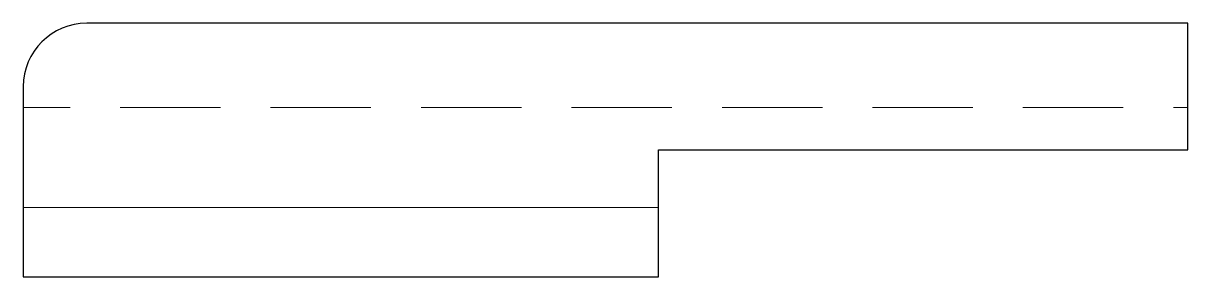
# Model space of a CAD drawing. Header units: metres. Extents: x -55 to 0, y 0 to 12.
import ezdxf

# ---------------------------------------------------------------- set-up
doc = ezdxf.new("R2010")
doc.units = ezdxf.units.M
doc.layers.add('A-DETL-GENF', color=92, linetype='Continuous', lineweight=18)

# ---------------------------------------------------------------- blocks, each defined once
blk = doc.blocks.new('42 MDF ankerlat - 12x55-1651502-00_0 Basismaterialen')
at = {"layer": 'A-DETL-GENF', "lineweight": 13}
h = blk.add_hatch(dxfattribs=at)
h.set_pattern_fill('FP_88', color=256, style=0, pattern_type=2)
h.set_pattern_definition([(0, (10759.317, 1680.527), (0, 9.476), []), (0, (10759.317, 1685.265), (0, 9.476), [4.738, -2.369])])
h.paths.add_polyline_path([(-25, 0), (-25, 6), (0, 6), (0, 12), (-52, 12), (-52.776, 11.898), (-53.5, 11.598), (-54.121, 11.121), (-54.598, 10.5), (-54.898, 9.776), (-55, 9), (-55, 0)])
at = {"layer": 'A-DETL-GENF', "lineweight": 25}
for p, q in [((0, 12), (-52, 12)), ((0, 6), (0, 12)), ((-55, 9), (-55, 0)), ((-25, 0), (-25, 6)), ((-25, 6), (0, 6)), ((-55, 0), (-25, 0))]:
    blk.add_line(p, q, dxfattribs=at)
blk.add_arc((-52, 9), 3, 90, 180, dxfattribs=at)

msp = doc.modelspace()

# ---------------------------------------------------------------- block references
msp.add_blockref('42 MDF ankerlat - 12x55-1651502-00_0 Basismaterialen', (0, 0))

doc.saveas('drawing.dxf')
